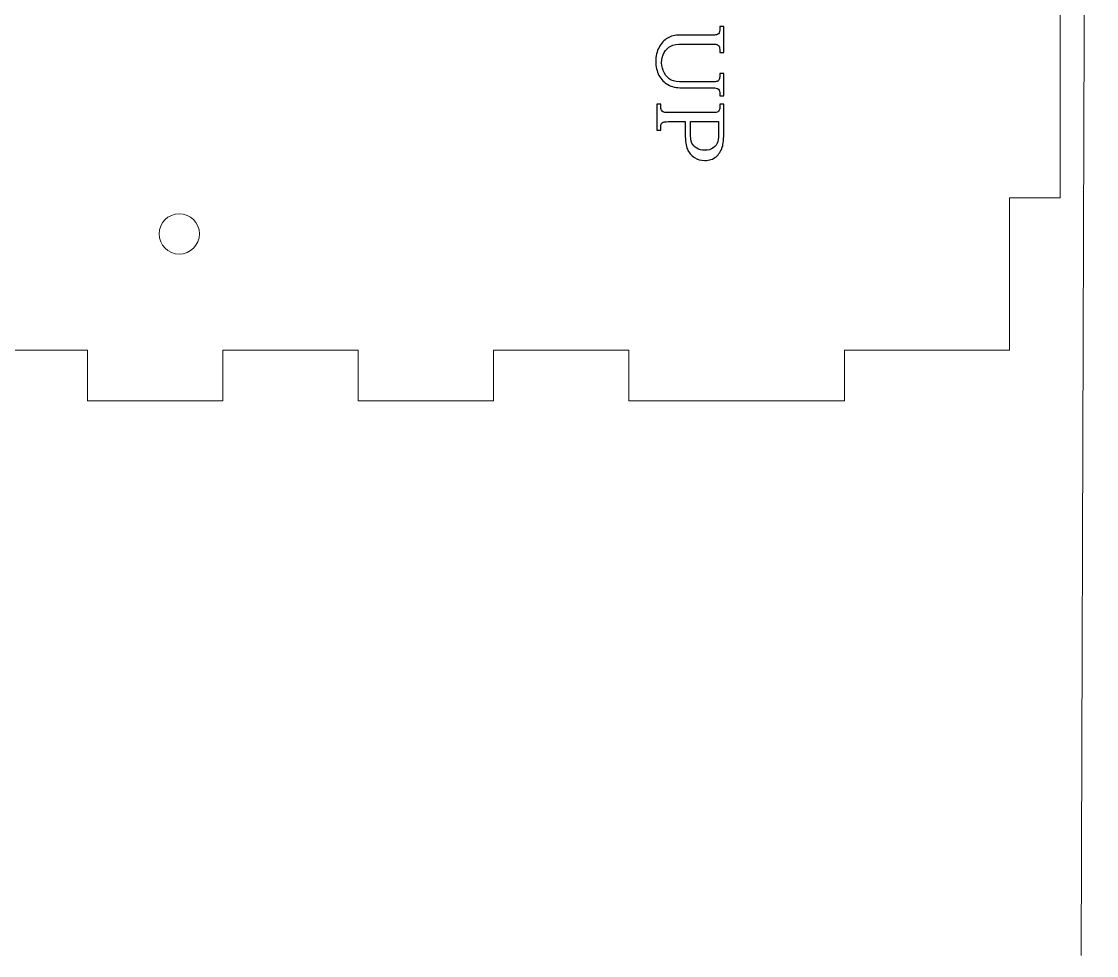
# Model space of a CAD drawing. Header units: inches. Extents: x -11.8 to 10.7, y -6 to 6.
# Drawn here: x 4.83 to 7.559, y -6 to -3.629 of the extents above; entities that cross this region are included whole.
import ezdxf

# ---------------------------------------------------------------- set-up
doc = ezdxf.new("R2010")
doc.units = ezdxf.units.IN
doc.header["$MEASUREMENT"] = 0
doc.layers.add('Layer 1', color=7, linetype='Continuous', plot=False)

msp = doc.modelspace()

# ---------------------------------------------------------------- linework, layer by layer
at = {"layer": 'Layer 1', "color": 250, "lineweight": 9}
msp.add_open_spline([(7.5593, 6), (7.5593, 6), (7.5207, -6), (7.5207, -6)], degree=3, dxfattribs=at)
at = {"layer": 'Layer 1', "lineweight": 9}
for points in [[(7.4671, -4.077), (7.4671, -4.077), (7.4671, -3.5616), (7.4671, -3.5616)], [(7.3383, -4.4636), (7.3383, -4.4636), (7.3383, -4.077), (7.3383, -4.077)], [(7.3383, -4.077), (7.3383, -4.077), (7.4671, -4.077), (7.4671, -4.077)], [(4.654, -4.4636), (4.654, -4.4636), (4.9976, -4.4636), (4.9976, -4.4636)], [(4.9976, -4.4636), (4.9976, -4.4636), (4.9976, -4.5924), (4.9976, -4.5924)], [(5.3411, -4.5924), (5.3411, -4.5924), (5.3411, -4.4636), (5.3411, -4.4636)], [(5.3411, -4.4636), (5.3411, -4.4636), (5.6847, -4.4636), (5.6847, -4.4636)], [(5.6847, -4.4636), (5.6847, -4.4636), (5.6847, -4.5924), (5.6847, -4.5924)], [(6.0283, -4.5924), (6.0283, -4.5924), (6.0283, -4.4636), (6.0283, -4.4636)], [(6.0283, -4.4636), (6.0283, -4.4636), (6.3719, -4.4636), (6.3719, -4.4636)], [(6.3719, -4.4636), (6.3719, -4.4636), (6.3719, -4.5924), (6.3719, -4.5924)], [(6.9195, -4.5924), (6.9195, -4.5924), (6.9195, -4.4636), (6.9195, -4.4636)], [(6.9195, -4.4636), (6.9195, -4.4636), (7.3383, -4.4636), (7.3383, -4.4636)], [(4.9976, -4.5924), (4.9976, -4.5924), (5.3411, -4.5924), (5.3411, -4.5924)], [(5.6847, -4.5924), (5.6847, -4.5924), (6.0283, -4.5924), (6.0283, -4.5924)], [(6.3719, -4.5924), (6.3719, -4.5924), (6.9195, -4.5924), (6.9195, -4.5924)]]:
    msp.add_open_spline(points, degree=3, dxfattribs=at)
at = {"layer": 'Layer 1', "color": 250}
for points, knots in [([(6.6132, -3.6421), (6.6132, -3.6421), (6.6132, -3.7079), (6.6132, -3.7079), (6.6132, -3.7079), (6.6029, -3.7079), (6.6029, -3.7079), (6.6029, -3.7079), (6.6029, -3.7035), (6.6029, -3.7035), (6.6029, -3.6981), (6.6024, -3.6943), (6.6013, -3.692), (6.6005, -3.6902), (6.5991, -3.6889), (6.5972, -3.688), (6.5952, -3.6871), (6.5913, -3.6866), (6.5854, -3.6866), (6.5854, -3.6866), (6.5088, -3.6866), (6.5088, -3.6866), (6.4952, -3.6866), (6.485, -3.6883), (6.4785, -3.6916), (6.4719, -3.6949), (6.4663, -3.7004), (6.4619, -3.7081), (6.4574, -3.7159), (6.4552, -3.7243), (6.4552, -3.7336), (6.4552, -3.7429), (6.4576, -3.7517), (6.4624, -3.7601), (6.4672, -3.7684), (6.4728, -3.7743), (6.4794, -3.7776), (6.486, -3.781), (6.4964, -3.7826), (6.5106, -3.7826), (6.5106, -3.7826), (6.5842, -3.7826), (6.5842, -3.7826), (6.5896, -3.7826), (6.5935, -3.7821), (6.5959, -3.781), (6.5983, -3.78), (6.6, -3.7784), (6.6012, -3.7762), (6.6023, -3.774), (6.6029, -3.7707), (6.6029, -3.7661), (6.6029, -3.7661), (6.6029, -3.7614), (6.6029, -3.7614), (6.6029, -3.7614), (6.6132, -3.7614), (6.6132, -3.7614), (6.6132, -3.7614), (6.6132, -3.8181), (6.6132, -3.8181), (6.6132, -3.8181), (6.6029, -3.8181), (6.6029, -3.8181), (6.6029, -3.8181), (6.6029, -3.8142), (6.6029, -3.8142), (6.6029, -3.8078), (6.6017, -3.8034), (6.5993, -3.801), (6.5968, -3.7986), (6.5922, -3.7974), (6.5854, -3.7974), (6.5854, -3.7974), (6.507, -3.7974), (6.507, -3.7974), (6.4927, -3.7974), (6.4808, -3.7947), (6.4712, -3.7893), (6.4617, -3.7839), (6.4541, -3.7761), (6.4485, -3.7658), (6.443, -3.7556), (6.4402, -3.7436), (6.4402, -3.73), (6.4402, -3.7171), (6.443, -3.7054), (6.4487, -3.6947), (6.4544, -3.684), (6.4615, -3.6762), (6.47, -3.6711), (6.4785, -3.6661), (6.4892, -3.6636), (6.502, -3.6636), (6.502, -3.6636), (6.5854, -3.6636), (6.5854, -3.6636), (6.5908, -3.6636), (6.5946, -3.6631), (6.5968, -3.6622), (6.5989, -3.6612), (6.6005, -3.6598), (6.6015, -3.6579), (6.6024, -3.656), (6.6029, -3.6528), (6.6029, -3.6482), (6.6029, -3.6482), (6.6029, -3.6421), (6.6029, -3.6421), (6.6029, -3.6421), (6.6132, -3.6421), (6.6132, -3.6421)], [0, 0, 0, 0, 0.027027, 0.027027, 0.027027, 0.054054, 0.054054, 0.054054, 0.081081, 0.081081, 0.081081, 0.108108, 0.108108, 0.108108, 0.135135, 0.135135, 0.135135, 0.162162, 0.162162, 0.162162, 0.189189, 0.189189, 0.189189, 0.216216, 0.216216, 0.216216, 0.243243, 0.243243, 0.243243, 0.27027, 0.27027, 0.27027, 0.297297, 0.297297, 0.297297, 0.324324, 0.324324, 0.324324, 0.351351, 0.351351, 0.351351, 0.378378, 0.378378, 0.378378, 0.405405, 0.405405, 0.405405, 0.432432, 0.432432, 0.432432, 0.459459, 0.459459, 0.459459, 0.486486, 0.486486, 0.486486, 0.513514, 0.513514, 0.513514, 0.540541, 0.540541, 0.540541, 0.567568, 0.567568, 0.567568, 0.594595, 0.594595, 0.594595, 0.621622, 0.621622, 0.621622, 0.648649, 0.648649, 0.648649, 0.675676, 0.675676, 0.675676, 0.702703, 0.702703, 0.702703, 0.72973, 0.72973, 0.72973, 0.756757, 0.756757, 0.756757, 0.783784, 0.783784, 0.783784, 0.810811, 0.810811, 0.810811, 0.837838, 0.837838, 0.837838, 0.864865, 0.864865, 0.864865, 0.891892, 0.891892, 0.891892, 0.918919, 0.918919, 0.918919, 0.945946, 0.945946, 0.945946, 0.972973, 0.972973, 0.972973, 1, 1, 1, 1]), ([(6.6132, -3.8388), (6.6132, -3.8388), (6.6132, -3.9061), (6.6132, -3.9061), (6.6132, -3.9265), (6.6119, -3.9406), (6.6093, -3.9484), (6.6061, -3.958), (6.6008, -3.966), (6.5933, -3.9724), (6.5858, -3.9787), (6.5763, -3.9818), (6.5647, -3.9818), (6.5548, -3.9818), (6.5463, -3.9794), (6.539, -3.9746), (6.5304, -3.9688), (6.5243, -3.9618), (6.5206, -3.9535), (6.517, -3.9453), (6.5152, -3.9323), (6.5152, -3.9145), (6.5152, -3.9145), (6.5152, -3.8833), (6.5152, -3.8833), (6.5152, -3.8833), (6.4719, -3.8833), (6.4719, -3.8833), (6.4654, -3.8833), (6.4613, -3.8837), (6.4595, -3.8844), (6.4572, -3.8854), (6.4555, -3.8868), (6.4546, -3.8884), (6.4536, -3.8901), (6.4532, -3.8936), (6.4532, -3.8988), (6.4532, -3.8988), (6.4532, -3.9046), (6.4532, -3.9046), (6.4532, -3.9046), (6.4429, -3.9046), (6.4429, -3.9046), (6.4429, -3.9046), (6.4429, -3.8388), (6.4429, -3.8388), (6.4429, -3.8388), (6.4532, -3.8388), (6.4532, -3.8388), (6.4532, -3.8388), (6.4532, -3.8428), (6.4532, -3.8428), (6.4532, -3.8484), (6.4536, -3.8523), (6.4546, -3.8543), (6.4555, -3.8563), (6.457, -3.8578), (6.4589, -3.8587), (6.4609, -3.8596), (6.4647, -3.8601), (6.4702, -3.8601), (6.4702, -3.8601), (6.5867, -3.8601), (6.5867, -3.8601), (6.5921, -3.8601), (6.5957, -3.8597), (6.5975, -3.8588), (6.5994, -3.858), (6.6008, -3.8565), (6.6016, -3.8545), (6.6025, -3.8526), (6.6029, -3.8487), (6.6029, -3.8428), (6.6029, -3.8428), (6.6029, -3.8388), (6.6029, -3.8388), (6.6029, -3.8388), (6.6132, -3.8388), (6.6132, -3.8388)], [0, 0, 0, 0, 0.038462, 0.038462, 0.038462, 0.076923, 0.076923, 0.076923, 0.115385, 0.115385, 0.115385, 0.153846, 0.153846, 0.153846, 0.192308, 0.192308, 0.192308, 0.230769, 0.230769, 0.230769, 0.269231, 0.269231, 0.269231, 0.307692, 0.307692, 0.307692, 0.346154, 0.346154, 0.346154, 0.384615, 0.384615, 0.384615, 0.423077, 0.423077, 0.423077, 0.461538, 0.461538, 0.461538, 0.5, 0.5, 0.5, 0.538462, 0.538462, 0.538462, 0.576923, 0.576923, 0.576923, 0.615385, 0.615385, 0.615385, 0.653846, 0.653846, 0.653846, 0.692308, 0.692308, 0.692308, 0.730769, 0.730769, 0.730769, 0.769231, 0.769231, 0.769231, 0.807692, 0.807692, 0.807692, 0.846154, 0.846154, 0.846154, 0.884615, 0.884615, 0.884615, 0.923077, 0.923077, 0.923077, 0.961538, 0.961538, 0.961538, 1, 1, 1, 1]), ([(6.5999, -3.8833), (6.5999, -3.8833), (6.5284, -3.8833), (6.5284, -3.8833), (6.5284, -3.8833), (6.5284, -3.9096), (6.5284, -3.9096), (6.5284, -3.9229), (6.5296, -3.9322), (6.532, -3.9375), (6.5343, -3.9429), (6.5384, -3.9473), (6.5443, -3.9508), (6.5501, -3.9543), (6.5569, -3.9561), (6.5647, -3.9561), (6.5733, -3.9561), (6.5804, -3.954), (6.5862, -3.95), (6.5919, -3.9459), (6.5958, -3.9403), (6.5978, -3.9333), (6.5992, -3.9285), (6.5999, -3.9189), (6.5999, -3.9048), (6.5999, -3.9048), (6.5999, -3.8833), (6.5999, -3.8833)], [0, 0, 0, 0, 0.111111, 0.111111, 0.111111, 0.222222, 0.222222, 0.222222, 0.333333, 0.333333, 0.333333, 0.444444, 0.444444, 0.444444, 0.555556, 0.555556, 0.555556, 0.666667, 0.666667, 0.666667, 0.777778, 0.777778, 0.777778, 0.888889, 0.888889, 0.888889, 1, 1, 1, 1])]:
    msp.add_open_spline(points, degree=3, knots=knots, dxfattribs=at)
at = {"layer": 'Layer 1', "lineweight": 9}
msp.add_open_spline([(5.2817, -4.1683), (5.2817, -4.1966), (5.2588, -4.2195), (5.2305, -4.2195), (5.2023, -4.2195), (5.1793, -4.1966), (5.1793, -4.1683), (5.1793, -4.14), (5.2023, -4.1171), (5.2305, -4.1171), (5.2588, -4.1171), (5.2817, -4.14), (5.2817, -4.1683)], degree=3, knots=[0, 0, 0, 0, 0.25, 0.25, 0.25, 0.5, 0.5, 0.5, 0.75, 0.75, 0.75, 1, 1, 1, 1], dxfattribs=at)

doc.saveas('drawing.dxf')
